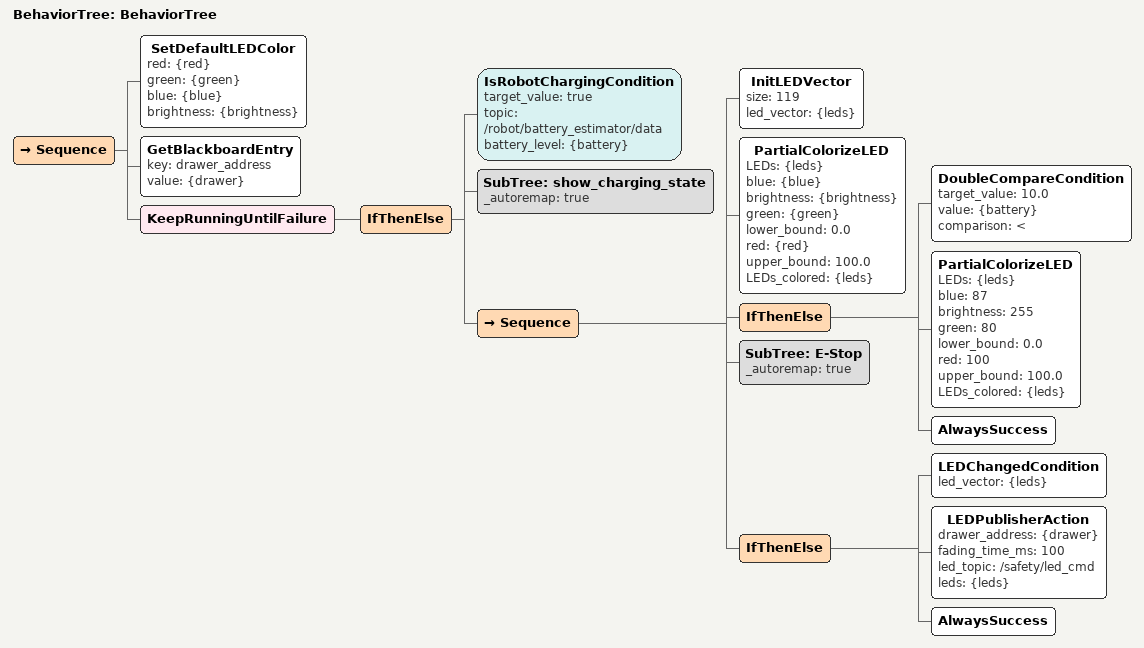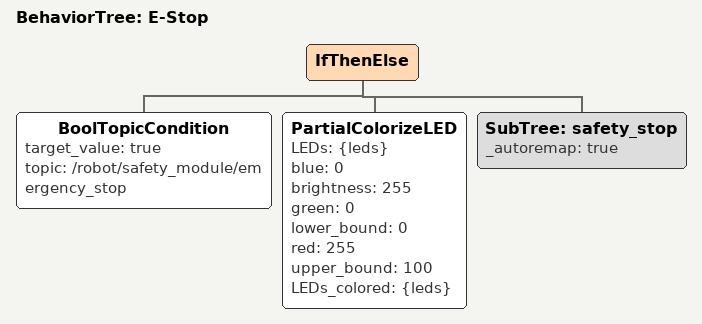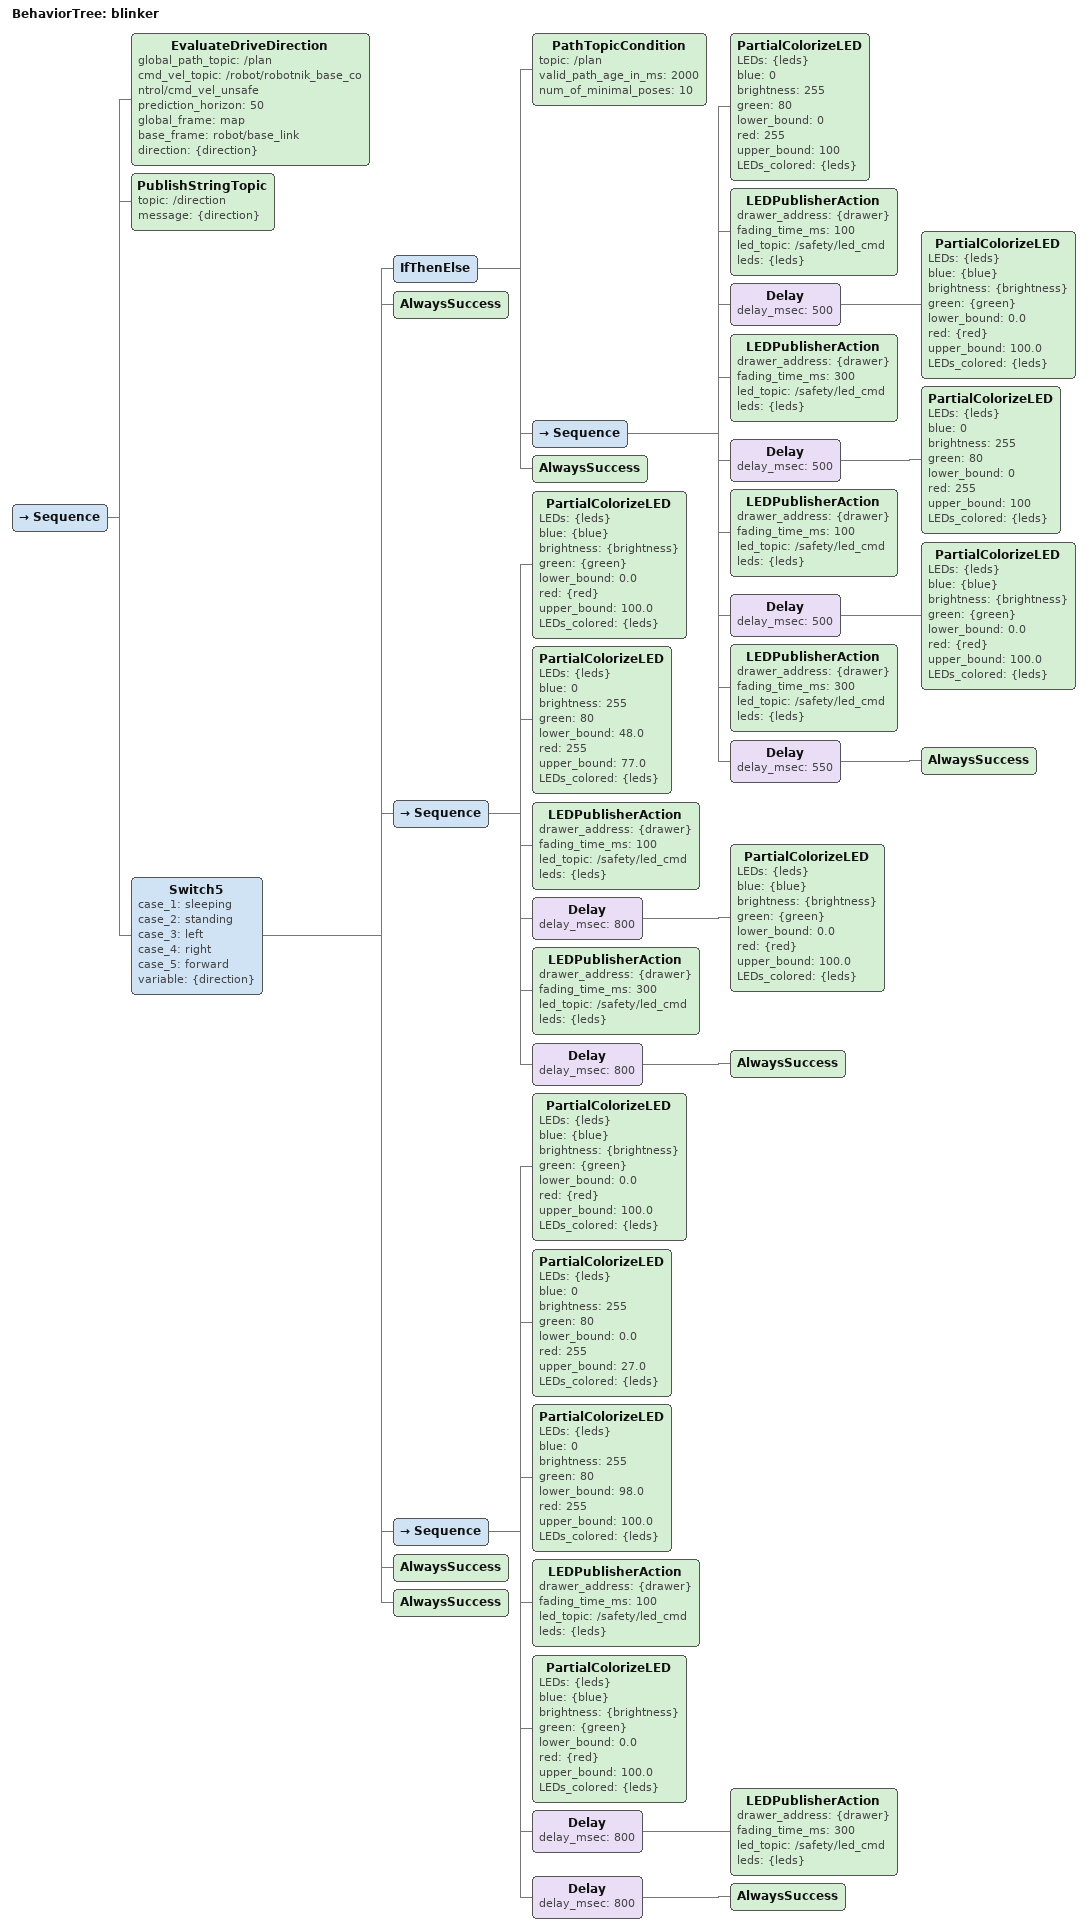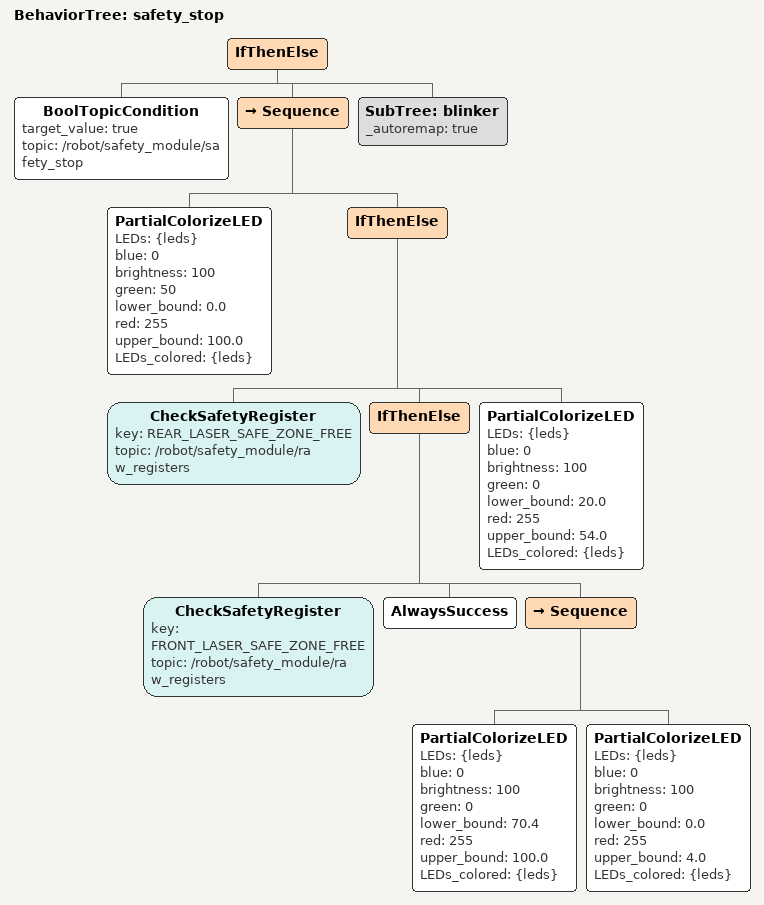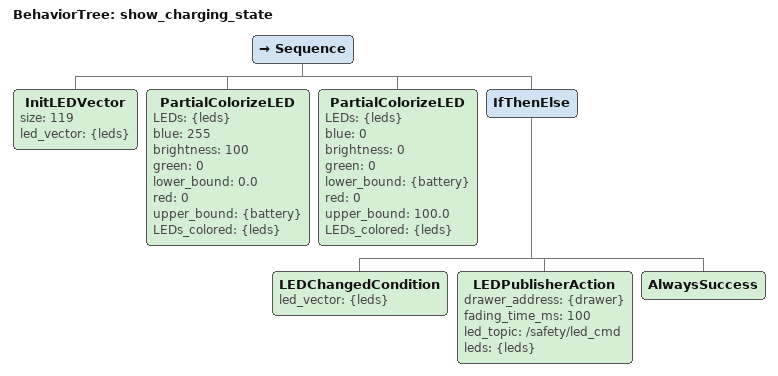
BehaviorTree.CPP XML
<?xml version="1.0" encoding="UTF-8"?>
<root BTCPP_format="4"
      main_tree_to_execute="BehaviorTree">
  <BehaviorTree ID="BehaviorTree">
    <Sequence>
      <SetDefaultLEDColor red="{red}"
                          green="{green}"
                          blue="{blue}"
                          brightness="{brightness}"/>
      <GetBlackboardEntry key="drawer_address"
                          value="{drawer}"/>
      <KeepRunningUntilFailure>
        <IfThenElse>
          <IsRobotChargingCondition target_value="true"
                                    topic="/robot/battery_estimator/data"
                                    battery_level="{battery}"/>
          <SubTree ID="show_charging_state"
                   _autoremap="true"/>
          <Sequence>
            <InitLEDVector size="119"
                           led_vector="{leds}"/>
            <PartialColorizeLED LEDs="{leds}"
                                blue="{blue}"
                                brightness="{brightness}"
                                green="{green}"
                                lower_bound="0.0"
                                red="{red}"
                                upper_bound="100.0"
                                LEDs_colored="{leds}"/>
            <IfThenElse>
              <DoubleCompareCondition target_value="10.0"
                                      value="{battery}"
                                      comparison="&lt;"/>
              <PartialColorizeLED LEDs="{leds}"
                                  blue="87"
                                  brightness="255"
                                  green="80"
                                  lower_bound="0.0"
                                  red="100"
                                  upper_bound="100.0"
                                  LEDs_colored="{leds}"/>
              <AlwaysSuccess/>
            </IfThenElse>
            <SubTree ID="E-Stop"
                     _autoremap="true"/>
            <IfThenElse>
              <LEDChangedCondition led_vector="{leds}"/>
              <LEDPublisherAction drawer_address="{drawer}"
                                  fading_time_ms="100"
                                  led_topic="/safety/led_cmd"
                                  leds="{leds}"/>
              <AlwaysSuccess/>
            </IfThenElse>
          </Sequence>
        </IfThenElse>
      </KeepRunningUntilFailure>
    </Sequence>
  </BehaviorTree>

  <BehaviorTree ID="E-Stop">
    <IfThenElse>
      <BoolTopicCondition target_value="true"
                          topic="/robot/safety_module/emergency_stop"/>
      <PartialColorizeLED LEDs="{leds}"
                          blue="0"
                          brightness="255"
                          green="0"
                          lower_bound="0"
                          red="255"
                          upper_bound="100"
                          LEDs_colored="{leds}"/>
      <SubTree ID="safety_stop"
               _autoremap="true"/>
    </IfThenElse>
  </BehaviorTree>

  <BehaviorTree ID="blinker">
    <Sequence>
      <EvaluateDriveDirection global_path_topic="/plan"
                              cmd_vel_topic="/robot/robotnik_base_control/cmd_vel_unsafe"
                              prediction_horizon="50"
                              global_frame="map"
                              base_frame="robot/base_link"
                              direction="{direction}"/>
      <PublishStringTopic topic="/direction"
                          message="{direction}"/>
      <Switch5 case_1="sleeping"
               case_2="standing"
               case_3="left"
               case_4="right"
               case_5="forward"
               variable="{direction}">
        <IfThenElse>
          <PathTopicCondition topic="/plan"
                              valid_path_age_in_ms="2000"
                              num_of_minimal_poses="10"/>
          <Sequence>
            <PartialColorizeLED LEDs="{leds}"
                                blue="0"
                                brightness="255"
                                green="80"
                                lower_bound="0"
                                red="255"
                                upper_bound="100"
                                LEDs_colored="{leds}"/>
            <LEDPublisherAction drawer_address="{drawer}"
                                fading_time_ms="100"
                                led_topic="/safety/led_cmd"
                                leds="{leds}"/>
            <Delay delay_msec="500">
              <PartialColorizeLED LEDs="{leds}"
                                  blue="{blue}"
                                  brightness="{brightness}"
                                  green="{green}"
                                  lower_bound="0.0"
                                  red="{red}"
                                  upper_bound="100.0"
                                  LEDs_colored="{leds}"/>
            </Delay>
            <LEDPublisherAction drawer_address="{drawer}"
                                fading_time_ms="300"
                                led_topic="/safety/led_cmd"
                                leds="{leds}"/>
            <Delay delay_msec="500">
              <PartialColorizeLED LEDs="{leds}"
                                  blue="0"
                                  brightness="255"
                                  green="80"
                                  lower_bound="0"
                                  red="255"
                                  upper_bound="100"
                                  LEDs_colored="{leds}"/>
            </Delay>
            <LEDPublisherAction drawer_address="{drawer}"
                                fading_time_ms="100"
                                led_topic="/safety/led_cmd"
                                leds="{leds}"/>
            <Delay delay_msec="500">
              <PartialColorizeLED LEDs="{leds}"
                                  blue="{blue}"
                                  brightness="{brightness}"
                                  green="{green}"
                                  lower_bound="0.0"
                                  red="{red}"
                                  upper_bound="100.0"
                                  LEDs_colored="{leds}"/>
            </Delay>
            <LEDPublisherAction drawer_address="{drawer}"
                                fading_time_ms="300"
                                led_topic="/safety/led_cmd"
                                leds="{leds}"/>
            <Delay delay_msec="550">
              <AlwaysSuccess/>
            </Delay>
          </Sequence>
          <AlwaysSuccess/>
        </IfThenElse>
        <AlwaysSuccess/>
        <Sequence>
          <PartialColorizeLED LEDs="{leds}"
                              blue="{blue}"
                              brightness="{brightness}"
                              green="{green}"
                              lower_bound="0.0"
                              red="{red}"
                              upper_bound="100.0"
                              LEDs_colored="{leds}"/>
          <PartialColorizeLED LEDs="{leds}"
                              blue="0"
                              brightness="255"
                              green="80"
                              lower_bound="48.0"
                              red="255"
                              upper_bound="77.0"
                              LEDs_colored="{leds}"/>
          <LEDPublisherAction drawer_address="{drawer}"
                              fading_time_ms="100"
                              led_topic="/safety/led_cmd"
                              leds="{leds}"/>
          <Delay delay_msec="800">
            <PartialColorizeLED LEDs="{leds}"
                                blue="{blue}"
                                brightness="{brightness}"
                                green="{green}"
                                lower_bound="0.0"
                                red="{red}"
                                upper_bound="100.0"
                                LEDs_colored="{leds}"/>
          </Delay>
          <LEDPublisherAction drawer_address="{drawer}"
                              fading_time_ms="300"
                              led_topic="/safety/led_cmd"
                              leds="{leds}"/>
          <Delay delay_msec="800">
            <AlwaysSuccess/>
          </Delay>
        </Sequence>
        <Sequence>
          <PartialColorizeLED LEDs="{leds}"
                              blue="{blue}"
                              brightness="{brightness}"
                              green="{green}"
                              lower_bound="0.0"
                              red="{red}"
                              upper_bound="100.0"
                              LEDs_colored="{leds}"/>
          <PartialColorizeLED LEDs="{leds}"
                              blue="0"
                              brightness="255"
                              green="80"
                              lower_bound="0.0"
                              red="255"
                              upper_bound="27.0"
                              LEDs_colored="{leds}"/>
          <PartialColorizeLED LEDs="{leds}"
                              blue="0"
                              brightness="255"
                              green="80"
                              lower_bound="98.0"
                              red="255"
                              upper_bound="100.0"
                              LEDs_colored="{leds}"/>
          <LEDPublisherAction drawer_address="{drawer}"
                              fading_time_ms="100"
                              led_topic="/safety/led_cmd"
                              leds="{leds}"/>
          <PartialColorizeLED LEDs="{leds}"
                              blue="{blue}"
                              brightness="{brightness}"
                              green="{green}"
                              lower_bound="0.0"
                              red="{red}"
                              upper_bound="100.0"
                              LEDs_colored="{leds}"/>
          <Delay delay_msec="800">
            <LEDPublisherAction drawer_address="{drawer}"
                                fading_time_ms="300"
                                led_topic="/safety/led_cmd"
                                leds="{leds}"/>
          </Delay>
          <Delay delay_msec="800">
            <AlwaysSuccess/>
          </Delay>
        </Sequence>
        <AlwaysSuccess/>
        <AlwaysSuccess/>
      </Switch5>
    </Sequence>
  </BehaviorTree>

  <BehaviorTree ID="safety_stop">
    <IfThenElse>
      <BoolTopicCondition target_value="true"
                          topic="/robot/safety_module/safety_stop"/>
      <Sequence>
        <PartialColorizeLED LEDs="{leds}"
                            blue="0"
                            brightness="100"
                            green="50"
                            lower_bound="0.0"
                            red="255"
                            upper_bound="100.0"
                            LEDs_colored="{leds}"/>
        <IfThenElse>
          <CheckSafetyRegister key="REAR_LASER_SAFE_ZONE_FREE"
                               topic="/robot/safety_module/raw_registers"/>
          <IfThenElse>
            <CheckSafetyRegister key="FRONT_LASER_SAFE_ZONE_FREE"
                                 topic="/robot/safety_module/raw_registers"/>
            <AlwaysSuccess/>
            <Sequence>
              <PartialColorizeLED LEDs="{leds}"
                                  blue="0"
                                  brightness="100"
                                  green="0"
                                  lower_bound="70.4"
                                  red="255"
                                  upper_bound="100.0"
                                  LEDs_colored="{leds}"/>
              <PartialColorizeLED LEDs="{leds}"
                                  blue="0"
                                  brightness="100"
                                  green="0"
                                  lower_bound="0.0"
                                  red="255"
                                  upper_bound="4.0"
                                  LEDs_colored="{leds}"/>
            </Sequence>
          </IfThenElse>
          <PartialColorizeLED LEDs="{leds}"
                              blue="0"
                              brightness="100"
                              green="0"
                              lower_bound="20.0"
                              red="255"
                              upper_bound="54.0"
                              LEDs_colored="{leds}"/>
        </IfThenElse>
      </Sequence>
      <SubTree ID="blinker"
               _autoremap="true"/>
    </IfThenElse>
  </BehaviorTree>

  <BehaviorTree ID="show_charging_state">
    <Sequence>
      <InitLEDVector size="119"
                     led_vector="{leds}"/>
      <PartialColorizeLED LEDs="{leds}"
                          blue="255"
                          brightness="100"
                          green="0"
                          lower_bound="0.0"
                          red="0"
                          upper_bound="{battery}"
                          LEDs_colored="{leds}"/>
      <PartialColorizeLED LEDs="{leds}"
                          blue="0"
                          brightness="0"
                          green="0"
                          lower_bound="{battery}"
                          red="0"
                          upper_bound="100.0"
                          LEDs_colored="{leds}"/>
      <IfThenElse>
        <LEDChangedCondition led_vector="{leds}"/>
        <LEDPublisherAction drawer_address="{drawer}"
                            fading_time_ms="100"
                            led_topic="/safety/led_cmd"
                            leds="{leds}"/>
        <AlwaysSuccess/>
      </IfThenElse>
    </Sequence>
  </BehaviorTree>

</root>
